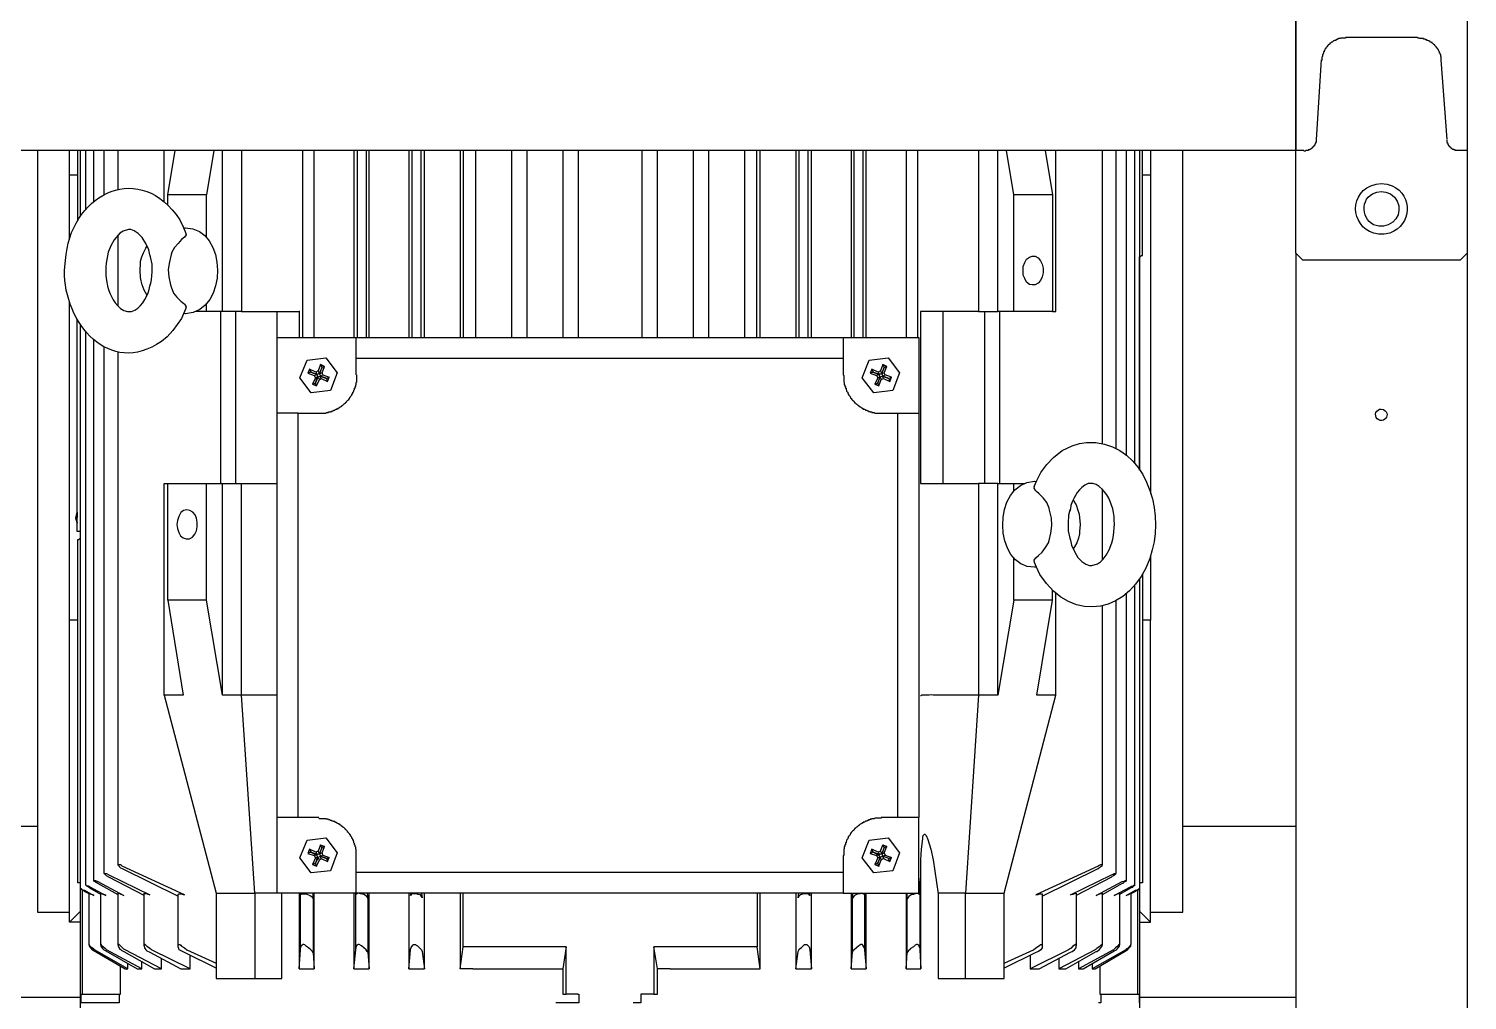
# Model space of a CAD drawing. Extents: x -234346 to 58427, y -132654 to -82394.
# Drawn here: x -198873.7 to -198454.1, y -102518.7 to -102235.5 of the extents above; entities that cross this region are included whole.
import ezdxf

# ---------------------------------------------------------------- set-up
doc = ezdxf.new("R2010")
doc.units = 0
doc.header["$LTSCALE"] = 8
doc.layers.get('0').update_dxf_attribs({"color": 9, "lineweight": 5})
doc.layers.add('PUMP EQUIPMENT BLOCK', color=30, linetype='Continuous')

# ---------------------------------------------------------------- blocks, each defined once
blk = doc.blocks.new('FIRE PUMP BLOCK')
for points in [[(947.01, 0), (0, 0), (0, -49.97), (88.66, -49.97)], [(1256.9, -49.97), (1259.93, -49.97), (1259.93, 0), (1014.97, 0), (976.95, 0), (947.01, 0), (944.99, -2.02), (944.99, -47.95), (947.01, -49.97), (976.95, -49.97), (976.95, -1449.87), (1014.97, -1449.87), (1014.97, -49.97), (976.95, -49.97), (1014.97, -49.97), (1014.97, 0)], [(976.95, 0), (976.95, -2.52), (976.95, -3.53), (977.12, -3.53), (977.12, -3.87), (977.29, -3.87), (977.29, -4.21), (977.46, -4.37), (977.46, -4.54), (977.62, -4.54), (977.62, -4.71), (977.79, -4.71), (977.79, -4.88), (977.96, -4.88), (977.96, -5.05), (978.13, -5.05), (978.13, -5.22), (978.3, -5.22), (978.3, -5.38), (978.47, -5.38), (978.63, -5.55), (978.97, -5.55), (978.97, -5.72), (979.31, -5.72), (979.31, -5.89), (979.98, -5.89)], [(980.15, -5.89), (1003.36, -7.57), (1004.37, -7.57), (1004.37, -7.74), (1004.88, -7.74), (1005.05, -7.91), (1005.38, -7.91), (1005.38, -8.08), (1005.72, -8.08), (1005.89, -8.24), (1006.06, -8.24), (1006.22, -8.41), (1006.39, -8.41), (1006.39, -8.58), (1006.56, -8.58), (1006.73, -8.75), (1006.9, -8.75), (1006.9, -8.92), (1007.07, -8.92), (1007.23, -9.08), (1007.4, -9.25), (1007.57, -9.42), (1007.74, -9.42), (1007.74, -9.59), (1007.91, -9.76), (1008.08, -9.93), (1008.24, -10.09), (1008.24, -10.26), (1008.41, -10.26), (1008.41, -10.43), (1008.58, -10.6), (1008.58, -10.77), (1008.75, -10.77), (1008.75, -10.94), (1008.92, -11.1), (1008.92, -11.27), (1009.08, -11.44), (1009.08, -11.78), (1009.25, -11.78), (1009.25, -12.11), (1009.42, -12.28), (1009.42, -12.79), (1009.59, -12.79), (1009.59, -13.8), (1009.76, -13.96), (1009.76, -14.47)], [(1009.93, -14.47), (1009.93, -35.5), (1009.76, -35.5), (1009.76, -36.84), (1009.59, -37.01), (1009.59, -37.52), (1009.42, -37.69), (1009.42, -38.02), (1009.25, -38.02), (1009.25, -38.36), (1009.08, -38.36), (1009.08, -38.69), (1008.92, -38.86), (1008.92, -39.03), (1008.75, -39.2), (1008.58, -39.37), (1008.58, -39.54), (1008.24, -39.87), (1008.24, -40.04), (1008.08, -40.04), (1008.08, -40.21), (1007.91, -40.21), (1007.91, -40.38), (1007.74, -40.38), (1007.74, -40.55), (1007.57, -40.55), (1007.57, -40.71), (1007.4, -40.71), (1007.4, -40.88), (1007.23, -40.88), (1007.07, -41.05), (1006.9, -41.22), (1006.73, -41.22), (1006.56, -41.39), (1006.39, -41.55), (1006.22, -41.55), (1006.06, -41.72), (1005.72, -41.72), (1005.72, -41.89), (1005.38, -41.89), (1005.38, -42.06), (1005.05, -42.06), (1004.88, -42.23), (1004.37, -42.23), (1004.21, -42.4), (1003.2, -42.4)], [(952.89, -22.54), (952.56, -24.23), (952.56, -25.91)], [(955.25, -23.05), (954.91, -24.39), (954.91, -25.74)], [(964.33, -27.59), (964.84, -26.41), (965.01, -25.07), (964.84, -23.72), (964.33, -22.38)], [(966.69, -28.1), (967.19, -26.58), (967.36, -25.07), (967.19, -23.38), (966.69, -21.87)], [(1003.36, -42.56), (980.15, -44.08), (979.31, -44.08), (979.31, -44.25), (978.97, -44.25), (978.8, -44.41), (978.63, -44.41), (978.47, -44.58), (978.3, -44.58), (978.3, -44.75), (978.13, -44.75), (978.13, -44.92), (977.96, -44.92), (977.96, -45.09), (977.79, -45.09), (977.79, -45.26), (977.62, -45.26), (977.62, -45.42), (977.46, -45.42), (977.46, -45.59), (977.29, -45.76), (977.29, -45.93), (977.12, -45.93), (977.12, -46.43), (976.95, -46.43), (976.95, -47.11), (976.78, -47.27), (976.78, -47.61)], [(947.01, -49.97), (111.37, -49.97)], [(779.95, -82.94), (779.95, -49.97), (729.98, -49.97), (729.98, -95.56)], [(976.95, -47.61), (976.95, -49.97)], [(754.88, -92.36), (754.88, -82.94), (976.95, -82.94)], [(862.89, -91.35), (860.53, -91.86), (858.01, -92.53)], [(853.3, -94.72), (763.46, -94.72), (763.46, -95.56), (728.47, -95.56), (712.48, -95.56), (712.48, -96.06)], [(730.99, -96.06), (730.99, -95.73), (728.47, -95.73)], [(739.23, -107.17), (730.99, -107.17), (730.99, -96.06), (761.44, -96.06)], [(755.22, -95.56), (752.02, -92.36), (840.01, -92.36)], [(752.02, -95.56), (752.02, -92.36)], [(851.95, -95.56), (761.78, -95.56)], [(858.85, -92.36), (840.01, -92.36), (840.01, -94.72)], [(969.89, -94.72), (969.89, -92.36), (876.85, -92.36)], [(976.95, -95.56), (883.75, -95.56), (946, -95.56), (946, -95.39), (946.16, -95.22), (946.33, -95.05), (946.33, -94.72), (946.5, -94.72), (976.95, -94.72)], [(976.95, -92.36), (969.89, -92.36)], [(739.91, -109.35), (738.39, -109.35), (738.39, -108.51), (743.78, -99.26), (743.94, -99.09), (744.45, -98.59), (744.95, -98.08), (745.46, -98.08), (745.29, -98.25), (744.78, -98.59), (744.28, -99.09), (744.11, -99.43), (743.94, -99.6), (738.39, -109.35)], [(760.43, -98.08), (745.46, -98.08)], [(760.26, -101.45), (760.26, -101.95), (759.76, -102.96), (762.28, -98.25), (762.45, -97.91), (762.62, -97.41), (762.79, -97.24), (762.79, -97.07), (762.62, -97.07), (762.62, -97.24), (762.45, -97.41), (762.11, -97.75), (761.94, -98.25), (760.09, -101.45)], [(760.26, -106.49), (760.26, -107), (760.09, -107.5), (759.76, -108.18), (763.8, -100.61), (763.96, -100.1), (764.13, -99.76), (764.13, -99.43), (763.96, -99.43), (763.63, -100.1), (763.29, -100.44), (763.29, -100.61), (759.93, -106.49)], [(850.1, -97.07), (762.79, -97.07)], [(847.91, -99.43), (764.13, -99.43)], [(976.95, -97.07), (885.77, -97.07)], [(976.95, -99.43), (887.95, -99.43)], [(738.39, -112.21), (738.39, -112.05), (743.61, -102.96), (743.94, -102.29), (744.45, -101.78), (744.95, -101.45), (745.46, -101.45), (745.46, -101.62), (744.95, -101.95), (744.45, -102.62), (744.11, -102.96), (743.94, -103.13), (738.39, -113.39)], [(760.43, -101.45), (745.29, -101.45)], [(760.26, -114.06), (760.43, -114.23), (760.26, -114.57), (760.09, -115.07), (759.93, -115.75), (765.81, -103.8), (765.98, -103.3), (766.15, -102.96), (766.15, -102.46), (765.98, -102.62), (765.81, -102.79), (765.48, -103.13), (765.31, -103.63), (765.14, -103.8), (759.76, -114.06)], [(845.73, -102.46), (766.15, -102.46)], [(872.14, -115.92), (870.63, -116.25), (868.27, -116.42), (866.08, -116.42), (863.9, -115.92), (863.39, -115.75), (861.88, -115.41), (860.03, -114.57), (858.34, -113.56), (857.17, -112.38), (856.33, -111.2), (855.99, -110.2), (855.99, -109.52), (856.49, -107.84), (857, -107), (857.84, -106.16), (859.02, -105.32), (860.53, -104.48), (862.55, -103.63)], [(976.95, -102.46), (890.14, -102.46)], [(730.99, -106.83), (728.47, -106.83), (728.47, -107.5)], [(738.39, -117.43), (738.39, -117.09), (743.44, -108.18), (743.44, -108.01), (743.94, -107.34), (744.45, -106.83), (745.12, -106.49), (745.29, -106.49), (745.46, -106.66), (745.29, -106.83), (744.78, -107.34), (744.28, -108.01), (744.11, -108.18), (743.94, -108.51), (738.39, -119.11)], [(759.59, -123.99), (767.66, -107.67), (768, -107.17), (768.17, -106.83), (768.51, -106.49), (768.67, -106.49), (768.67, -107), (768.51, -107.34), (768.34, -107.67), (759.93, -125.84), (760.09, -125.17), (760.26, -124.66), (760.26, -123.99), (760.09, -123.99), (744.78, -123.99)], [(760.43, -106.49), (745.29, -106.49)], [(844.21, -106.49), (768.51, -106.49)], [(878.36, -106.49), (857.5, -106.49)], [(879.04, -107.34), (879.54, -108.18), (879.88, -109.19), (879.88, -110.53)], [(976.95, -106.49), (891.49, -106.49)], [(740.58, -113.39), (738.39, -113.39), (738.39, -113.22)], [(875.17, -114.91), (875, -114.91), (873.65, -114.06), (872.14, -113.56), (870.96, -113.22), (869.95, -113.06), (867.93, -112.89), (865.92, -113.06), (865.24, -113.06), (863.9, -113.39), (862.55, -113.9), (861.37, -114.57), (860.87, -114.91)], [(879.04, -126.35), (880.72, -125.5), (883.08, -124.33), (885.43, -122.64), (887.45, -120.63), (889.47, -118.1), (890.81, -115.24), (891.49, -113.06), (891.82, -111.04)], [(738.39, -125.17), (738.39, -124.83), (743.27, -115.75), (743.44, -115.24), (743.94, -114.57), (744.45, -114.06), (745.46, -114.06), (745.46, -114.4), (745.29, -114.57), (744.95, -115.07), (744.28, -115.58), (744.28, -115.75), (743.94, -116.25), (738.39, -127.52)], [(760.43, -114.06), (745.12, -114.06)], [(873.49, -115.58), (872.48, -115.75), (871.8, -115.92)], [(741.42, -119.11), (738.39, -119.11), (738.39, -118.78)], [(818.14, -119.95), (847.91, -119.95)], [(845.9, -120.96), (848.76, -120.96)], [(853.3, -124.66), (855.48, -125.67), (856.83, -126.18), (857.5, -126.35), (858.18, -125.84), (858.85, -125), (859.86, -123.99), (861.2, -122.98), (862.55, -122.14), (863.22, -121.97), (865.41, -121.47), (867.6, -121.13), (869.78, -121.3), (872.14, -121.8), (872.64, -121.97), (874.33, -122.64), (875.67, -123.65), (876.85, -124.83), (877.52, -125.67), (877.69, -125.84), (878.53, -126.35), (879.04, -126.18)], [(930.01, -120.96), (930.01, -119.95), (976.95, -119.95)], [(964, -120.96), (930.01, -120.96), (930.01, -132.23), (964, -132.23)], [(976.95, -123.15), (964, -120.96), (964, -132.23), (976.95, -134.42)], [(740.07, -135.09), (743.94, -126.51), (744.45, -125.84), (744.78, -125.34), (745.29, -124.66), (745.46, -124.5), (745.46, -124.16), (745.12, -123.99), (744.45, -123.99), (743.94, -124.33), (743.44, -125), (743.1, -125.84), (738.56, -135.09)], [(855.48, -125.67), (855.48, -126.18)], [(880.55, -126.18), (880.38, -125.67)], [(742.26, -127.52), (738.39, -127.52), (738.39, -127.19)], [(877.69, -132.23), (879.88, -132.23), (879.88, -129.21)], [(845.9, -132.23), (858.34, -132.23)], [(879.88, -136.94), (879.88, -132.23)], [(930.01, -132.23), (930.01, -136.94)], [(735.53, -146.37), (735.53, -135.09), (760.43, -135.09)], [(818.14, -136.94), (879.88, -136.94), (879.88, -142.5), (818.14, -142.5), (818.14, -154.44), (818.3, -154.44)], [(930.01, -136.44), (879.88, -136.44)], [(976.95, -142.5), (930.01, -142.5), (930.01, -136.94), (976.95, -136.94)], [(930.01, -140.81), (879.88, -140.81)], [(879.88, -155.11), (879.88, -154.44), (879.88, -142.5)], [(930.01, -142.5), (930.01, -154.44), (930.01, -155.11)], [(738.39, -159.83), (738.39, -159.32), (770.19, -159.32), (773.22, -159.15), (776.24, -158.82), (776.75, -158.82), (777.25, -158.65), (777.42, -158.48), (777.59, -158.31), (777.59, -158.14), (777.42, -157.97), (777.25, -157.81), (776.08, -157.3), (773.22, -156.46), (770.19, -155.79), (760.26, -154.27), (735.53, -154.27), (735.53, -146.37), (760.43, -146.37), (760.43, -154.1), (760.43, -154.27), (760.26, -154.27)], [(818.14, -154.44), (818.14, -155.79), (818.3, -156.29), (818.14, -156.97), (818.14, -159.15), (817.97, -159.32), (817.97, -159.49)], [(930.01, -152.93), (879.88, -152.93)], [(759.93, -159.66), (744.45, -159.66), (743.94, -159.66), (738.39, -159.32)], [(879.88, -159.49), (879.88, -159.32), (930.01, -159.32), (930.01, -159.49)], [(760.43, -163.69), (738.39, -163.69), (738.39, -163.19)], [(738.39, -163.69), (743.1, -163.36), (758.75, -163.36)], [(744.45, -159.66), (744.95, -159.83), (745.29, -159.99), (745.46, -160.33), (745.46, -160.67), (745.29, -161), (744.78, -161.51), (744.28, -162.35), (743.94, -162.69), (743.78, -162.85), (743.44, -163.19), (743.1, -163.36)], [(764.8, -159.99), (759.93, -159.66), (760.09, -159.83), (760.26, -159.99), (760.43, -160.5), (760.09, -161.51), (759.93, -162.18), (759.42, -162.85), (759.08, -163.19), (758.75, -163.36), (760.43, -163.36)], [(760.43, -182.03), (760.43, -159.99), (782.47, -159.99)], [(922.44, -182.03), (922.44, -159.99), (900.4, -159.99)], [(976.95, -160.33), (922.44, -160.33)], [(782.47, -166.05), (782.47, -170.93), (782.3, -170.93), (782.3, -171.27)], [(900.4, -171.27), (900.4, -170.93), (900.4, -166.05)], [(976.95, -163.69), (922.44, -163.69)], [(772.71, -171.1), (772.38, -171.77), (773.22, -173.62), (772.04, -174.13), (771.37, -172.27), (770.69, -171.94), (768.84, -172.78), (768.34, -171.6), (770.19, -170.93), (770.52, -170.26)], [(769.01, -171.94), (769.18, -171.94), (769.01, -171.94), (768.34, -171.6)], [(768.84, -172.78), (769.18, -171.94), (769.35, -171.94)], [(770.69, -171.94), (771.03, -171.27), (769.18, -171.94), (770.86, -171.27), (770.19, -170.93)], [(769.18, -171.94), (769.18, -171.94)], [(769.68, -168.41), (770.86, -167.9)], [(770.52, -168.57), (770.36, -168.74)], [(770.52, -168.74), (770.52, -168.74)], [(771.2, -170.59), (770.86, -171.27)], [(771.03, -171.27), (771.53, -171.6)], [(771.87, -170.76), (771.2, -170.42)], [(772.04, -174.13), (772.38, -173.45), (772.38, -173.28), (771.53, -171.6), (771.37, -172.27)], [(772.21, -170.09), (771.53, -169.75)], [(772.38, -171.77), (771.7, -171.43), (772.04, -170.76)], [(771.7, -171.43), (772.38, -173.28), (772.54, -173.28)], [(773.72, -170.09), (771.87, -170.76), (772.21, -170.09), (774.06, -169.25)], [(773.89, -170.09), (773.72, -170.09), (773.89, -170.09), (773.72, -170.09), (774.56, -170.42), (774.06, -169.25), (773.72, -170.09), (772.04, -170.76), (772.71, -171.1), (774.56, -170.42)], [(773.72, -170.09), (773.72, -170.09)], [(912.18, -170.09), (914.03, -169.25), (914.54, -170.42), (912.69, -171.1), (912.35, -171.77), (913.19, -173.62), (912.01, -174.13), (911.34, -172.27), (910.67, -171.94), (908.82, -172.78), (908.31, -171.6), (910.16, -170.93), (910.5, -170.26), (909.66, -168.41), (910.83, -167.9), (911.51, -169.75)], [(908.31, -171.6), (909.15, -171.94), (910.83, -171.27), (910.16, -170.93)], [(908.82, -172.78), (909.15, -171.94), (909.32, -171.94), (909.15, -171.94), (911, -171.27), (910.67, -171.94)], [(909.15, -171.94), (909.32, -171.94)], [(909.15, -171.94), (909.15, -171.94)], [(910.67, -168.74), (910.5, -168.74), (909.66, -168.41)], [(910.83, -167.9), (910.5, -168.57), (910.5, -168.74), (911.17, -170.42)], [(910.5, -170.26), (911.17, -170.59), (910.5, -168.74), (910.5, -168.57)], [(910.5, -168.74), (910.5, -168.74)], [(911.17, -170.59), (910.83, -171.27)], [(911, -171.27), (911.68, -171.6), (911.34, -172.27)], [(911.68, -171.43), (912.01, -170.76)], [(912.35, -171.77), (911.68, -171.43), (912.35, -173.28), (911.68, -171.6)], [(911.84, -170.76), (913.69, -170.09), (913.86, -170.09), (913.69, -170.09), (912.01, -170.76), (912.69, -171.1)], [(914.03, -169.25), (913.69, -170.09), (913.86, -170.09), (914.54, -170.42)], [(913.69, -170.09), (913.69, -170.09)], [(759.93, -175.81), (744.28, -175.81), (743.94, -175.81), (738.39, -175.3), (760.43, -175.3)], [(738.39, -175.81), (738.39, -175.3)], [(744.28, -175.81), (744.78, -175.98), (745.29, -176.31), (745.46, -176.48), (745.46, -176.82), (745.12, -177.49), (744.45, -178.16), (743.94, -178.84), (743.61, -179.17), (743.27, -179.34)], [(760.43, -175.81), (759.93, -175.81), (760.09, -175.81), (760.26, -176.14), (760.43, -176.65), (760.26, -177.15), (760.26, -177.49), (760.09, -178.16), (759.76, -178.67), (759.08, -179.34), (758.92, -179.34), (760.43, -179.17)], [(772.38, -173.45), (772.38, -173.28), (773.22, -173.62)], [(772.38, -173.28), (772.38, -173.28)], [(782.3, -172.11), (782.3, -172.78), (782.13, -172.95), (782.13, -173.62), (781.97, -173.62), (781.97, -174.13), (781.8, -174.13), (781.8, -174.63), (781.63, -174.63), (781.63, -174.97), (781.46, -175.13), (781.46, -175.47), (781.29, -175.64), (781.12, -175.81), (781.12, -176.14), (780.96, -176.14), (780.96, -176.48), (780.79, -176.48), (780.79, -176.65), (780.62, -176.82), (780.45, -176.99), (780.45, -177.15), (780.28, -177.32), (780.28, -177.49), (780.11, -177.49), (780.11, -177.66)], [(902.59, -177.66), (902.59, -177.49), (902.42, -177.49), (902.42, -177.32), (902.25, -177.15), (902.25, -176.99), (902.09, -176.82), (901.92, -176.65), (901.92, -176.48), (901.75, -176.48), (901.75, -176.14), (901.58, -176.14), (901.58, -175.81), (901.41, -175.64), (901.24, -175.47), (901.24, -175.13), (901.08, -174.97), (901.08, -174.63), (900.91, -174.63), (900.91, -174.13), (900.74, -174.13), (900.74, -173.62), (900.57, -173.62), (900.57, -172.95), (900.4, -172.78), (900.4, -172.11)], [(912.35, -173.45), (912.35, -173.28), (912.35, -173.45), (912.01, -174.13)], [(913.19, -173.62), (912.35, -173.28), (912.52, -173.28)], [(912.35, -173.28), (912.35, -173.28)], [(922.44, -175.3), (976.95, -175.3)], [(738.39, -179.68), (738.39, -179.17)], [(760.43, -179.68), (738.39, -179.68), (743.27, -179.34), (758.92, -179.34)], [(778.1, -179.68), (777.93, -179.68), (777.93, -179.85), (777.76, -179.85), (777.59, -180.01), (777.42, -180.01), (777.25, -180.18), (777.09, -180.35), (776.92, -180.35), (776.92, -180.52), (776.58, -180.52), (776.58, -180.69), (776.24, -180.69), (776.08, -180.85), (775.91, -181.02), (775.57, -181.02), (775.4, -181.19), (775.07, -181.19), (775.07, -181.36), (774.56, -181.36), (774.56, -181.53), (774.06, -181.53), (774.06, -181.7), (773.38, -181.7), (773.22, -181.86), (772.54, -181.86)], [(779.27, -178.5), (779.27, -178.67), (779.1, -178.67), (779.1, -178.84), (778.94, -178.84)], [(903.77, -178.84), (903.6, -178.84), (903.6, -178.67), (903.43, -178.67), (903.43, -178.5)], [(910.33, -181.86), (909.49, -181.86), (909.32, -181.7), (908.65, -181.7), (908.65, -181.53), (908.14, -181.53), (908.14, -181.36), (907.64, -181.36), (907.64, -181.19), (907.3, -181.19), (907.13, -181.02), (906.8, -181.02), (906.63, -180.85), (906.46, -180.69), (906.12, -180.69), (906.12, -180.52), (905.79, -180.52), (905.79, -180.35), (905.62, -180.35), (905.45, -180.18), (905.28, -180.01), (905.11, -180.01), (904.95, -179.85), (904.78, -179.85), (904.78, -179.68), (904.61, -179.68)], [(976.95, -176.31), (922.44, -176.31)], [(922.44, -178.84), (976.95, -178.84)], [(976.95, -179.68), (922.44, -179.68)], [(766.49, -182.03), (760.43, -182.03), (760.43, -324.02), (766.49, -324.02)], [(771.7, -181.86), (771.37, -181.86), (771.37, -182.03), (766.49, -182.03), (766.49, -324.02), (771.37, -324.02), (771.53, -324.02)], [(911.51, -324.02), (916.39, -324.02), (916.39, -182.03), (911.51, -182.03), (911.34, -181.86), (911.17, -181.86)], [(916.39, -324.02), (922.44, -324.02), (922.44, -182.03), (916.39, -182.03)], [(760.43, -195.83), (738.39, -195.83), (743.44, -195.15), (743.78, -194.99), (743.94, -194.99), (744.11, -194.82), (744.62, -194.15), (745.29, -193.47), (745.46, -193.3), (745.46, -192.63), (745.29, -192.46), (744.78, -191.96), (744.11, -191.79), (743.94, -191.79), (738.39, -191.29), (760.43, -191.29)], [(738.39, -191.79), (738.39, -191.29)], [(760.43, -191.96), (759.76, -191.79), (760.09, -191.96), (760.26, -192.29), (760.26, -193.47), (760.09, -194.15), (759.93, -194.48), (759.59, -194.99), (759.25, -195.15), (759.08, -195.15), (760.43, -194.99)], [(922.44, -191.29), (976.95, -191.29)], [(976.95, -192.29), (922.44, -192.29)], [(738.39, -195.83), (738.39, -195.15)], [(922.44, -194.82), (976.95, -194.82)], [(976.95, -195.83), (922.44, -195.83)], [(738.39, -209.96), (738.39, -206.26), (744.78, -207.1)], [(738.39, -206.26), (760.43, -206.26)], [(760.43, -207.1), (744.78, -207.1), (744.78, -210.8)], [(922.44, -206.26), (976.95, -206.26)], [(976.95, -207.27), (922.44, -207.27)], [(976.95, -210.8), (922.44, -210.8)], [(922.44, -221.23), (976.95, -221.23)], [(976.95, -225.77), (922.44, -225.77)], [(744.78, -233.34), (744.78, -237.21), (730.99, -237.21), (730.99, -237.72)], [(738.39, -232.5), (738.39, -236.2), (744.78, -237.21)], [(730.99, -237.21), (730.99, -236.2), (738.39, -236.2)], [(922.44, -236.2), (976.95, -236.2)], [(730.99, -240.58), (730.99, -241.08), (728.47, -241.08), (728.47, -243.27)], [(976.95, -240.75), (922.44, -240.75)], [(730.99, -259.42), (730.99, -259.08), (728.47, -259.08), (728.47, -265.81)], [(922.44, -259.25), (976.95, -259.25)], [(730.99, -262.28), (730.99, -262.79), (744.78, -262.79), (744.78, -266.66)], [(738.39, -267.5), (738.39, -263.8), (730.99, -263.8), (730.99, -262.79)], [(744.78, -262.79), (738.39, -263.8)], [(976.95, -263.8), (922.44, -263.8)], [(922.44, -274.23), (976.95, -274.23)], [(976.95, -278.77), (922.44, -278.77)], [(744.78, -289.2), (744.78, -292.9), (760.43, -292.9)], [(922.44, -289.2), (976.95, -289.2)], [(738.39, -290.04), (738.39, -293.74), (744.78, -292.9)], [(922.44, -292.73), (976.95, -292.73)], [(760.43, -293.74), (738.39, -293.74)], [(976.95, -293.74), (922.44, -293.74)], [(760.43, -308.71), (738.39, -308.71), (743.94, -308.21), (744.11, -308.21), (744.62, -308.04), (745.29, -307.54), (745.46, -307.37), (745.46, -306.7), (745.29, -306.53), (745.12, -306.19), (743.94, -305.01), (743.44, -304.85), (738.39, -304.17), (760.43, -304.17)], [(738.39, -304.85), (738.39, -304.17)], [(760.43, -305.01), (759.08, -304.85), (759.42, -305.01), (759.93, -305.35), (760.09, -306.02), (760.26, -306.53), (760.26, -307.71), (760.09, -308.04), (759.76, -308.21), (760.43, -308.04)], [(922.44, -304.17), (976.95, -304.17)], [(976.95, -305.18), (922.44, -305.18)], [(738.39, -308.71), (738.39, -308.21)], [(922.44, -307.71), (976.95, -307.71)], [(976.95, -308.71), (922.44, -308.71)], [(758.92, -320.66), (743.27, -320.66), (738.39, -320.32), (760.43, -320.32)], [(738.39, -320.83), (738.39, -320.32)], [(743.27, -320.66), (743.44, -320.83), (743.94, -321.16), (744.45, -321.84), (745.12, -322.51), (745.46, -323.18), (745.46, -323.52), (745.29, -323.86), (744.78, -324.19), (744.28, -324.19)], [(760.43, -320.83), (758.92, -320.66), (759.08, -320.66), (759.42, -321), (759.76, -321.33), (760.09, -321.84), (760.26, -322.51), (760.26, -322.85), (760.43, -323.35), (760.26, -323.86), (760.09, -324.19), (759.93, -324.19), (760.43, -324.19)], [(922.44, -320.32), (976.95, -320.32)], [(976.95, -321.16), (922.44, -321.16)], [(760.43, -324.7), (738.39, -324.7), (743.94, -324.19), (744.28, -324.19), (759.93, -324.19)], [(738.39, -324.7), (738.39, -324.19)], [(760.43, -324.02), (760.43, -347.07), (782.47, -347.07)], [(773.05, -324.02), (773.22, -324.02), (773.22, -324.19), (773.89, -324.19), (774.06, -324.36), (774.39, -324.36), (774.56, -324.53), (774.9, -324.53), (775.07, -324.7), (775.4, -324.7), (775.57, -324.87), (775.91, -324.87), (775.91, -325.03), (776.24, -325.03), (776.24, -325.2), (776.41, -325.2), (776.58, -325.37), (776.75, -325.37), (776.92, -325.54), (777.09, -325.54), (777.09, -325.71), (777.42, -325.71), (777.42, -325.87), (777.59, -325.87), (777.76, -326.04), (777.93, -326.21), (778.1, -326.38), (778.26, -326.38), (778.26, -326.55), (778.43, -326.55), (778.6, -326.72), (778.77, -326.88), (778.94, -327.05), (778.94, -327.22), (779.1, -327.22), (779.27, -327.39), (779.44, -327.56), (779.61, -327.73), (779.61, -327.89), (779.78, -327.89), (779.78, -328.06), (780.11, -328.4), (780.28, -328.57), (780.28, -328.73), (780.45, -328.73), (780.45, -329.07), (780.62, -329.07), (780.62, -329.24), (780.79, -329.41), (780.79, -329.58), (780.96, -329.74), (780.96, -329.91), (781.12, -329.91), (781.12, -330.25), (781.29, -330.25), (781.29, -330.59), (781.46, -330.75), (781.46, -331.09), (781.63, -331.26), (781.63, -331.59), (781.8, -331.76), (781.8, -332.1), (781.97, -332.27), (781.97, -332.94), (782.13, -332.94), (782.13, -333.11)], [(782.47, -334.96), (782.47, -341.02), (900.4, -341.02), (900.4, -347.07), (922.44, -347.07), (922.44, -324.02)], [(903.43, -327.22), (903.43, -327.05), (903.6, -327.05), (903.6, -326.88), (903.77, -326.88)], [(904.61, -326.04), (904.78, -326.04), (904.78, -325.87), (904.95, -325.87), (905.11, -325.71), (905.28, -325.71), (905.45, -325.54), (905.62, -325.37), (905.79, -325.37), (905.79, -325.2), (906.12, -325.2), (906.12, -325.03), (906.46, -325.03), (906.63, -324.87), (906.8, -324.7), (907.13, -324.7), (907.3, -324.53), (907.64, -324.53), (907.64, -324.36), (908.14, -324.36), (908.14, -324.19), (908.65, -324.19), (908.65, -324.02), (909.32, -324.02), (909.49, -323.86), (910.16, -323.86)], [(911.17, -323.86), (911.51, -323.86)], [(922.44, -323.69), (976.95, -323.69)], [(976.95, -324.7), (922.44, -324.7)], [(900.4, -333.78), (900.4, -332.94), (900.57, -332.77), (900.57, -332.1), (900.74, -332.1), (900.74, -331.59), (900.91, -331.59), (900.91, -331.09), (901.08, -331.09), (901.08, -330.75), (901.24, -330.59), (901.24, -330.25), (901.41, -330.08), (901.58, -329.91), (901.58, -329.58), (901.75, -329.58), (901.75, -329.24), (901.92, -329.24), (901.92, -329.07), (902.25, -328.73), (902.25, -328.57), (902.42, -328.4), (902.42, -328.23), (902.59, -328.23), (902.59, -328.06)], [(774.56, -334.45), (772.71, -335.13), (772.38, -335.8), (773.22, -337.65), (772.04, -338.16), (771.37, -336.31), (770.69, -335.97), (768.84, -336.81), (768.34, -335.63), (770.19, -334.79), (770.52, -334.29), (771.2, -334.45), (771.53, -333.78), (770.86, -331.93), (770.52, -332.6), (770.36, -332.6)], [(768.84, -336.81), (769.18, -335.97), (769.01, -335.97), (768.34, -335.63)], [(771.87, -334.79), (771.2, -334.45), (770.86, -335.13), (769.18, -335.97), (769.01, -335.97)], [(771.03, -335.3), (769.18, -335.97), (769.35, -335.97)], [(770.52, -334.29), (769.68, -332.44), (770.86, -331.93)], [(770.52, -332.77), (770.36, -332.6), (769.68, -332.44)], [(770.19, -334.79), (770.86, -335.13)], [(770.69, -332.6), (770.52, -332.6), (771.2, -334.45), (770.52, -332.77), (770.52, -332.6)], [(770.69, -335.97), (771.03, -335.3), (771.53, -335.46), (771.37, -336.31)], [(771.53, -333.78), (772.21, -333.95), (774.06, -333.28)], [(771.7, -335.46), (772.38, -337.31), (771.53, -335.46)], [(772.38, -335.8), (771.7, -335.46), (772.04, -334.79), (772.71, -335.13)], [(772.21, -333.95), (771.87, -334.79), (773.72, -333.95), (773.89, -333.95)], [(773.89, -334.12), (773.72, -334.12), (772.04, -334.79)], [(773.72, -333.95), (773.72, -334.12)], [(782.13, -334.79), (782.3, -334.96)], [(900.4, -341.02), (900.4, -334.96), (900.4, -334.62)], [(911.51, -333.78), (912.18, -333.95), (914.03, -333.28), (914.54, -334.45), (912.69, -335.13), (912.35, -335.8), (913.19, -337.65), (912.01, -338.16), (911.34, -336.31), (910.67, -335.97), (908.82, -336.81), (908.31, -335.63), (910.16, -334.79)], [(908.31, -335.63), (909.15, -335.97), (910.83, -335.13)], [(908.82, -336.81), (909.15, -335.97), (909.32, -335.97), (909.15, -335.97), (911, -335.3), (910.67, -335.97)], [(909.66, -332.44), (910.83, -331.93)], [(910.5, -334.29), (909.66, -332.44), (910.5, -332.6)], [(911.84, -334.79), (911.17, -334.45), (910.83, -335.13), (910.16, -334.79), (910.5, -334.29), (911.17, -334.45), (911.51, -333.78), (910.83, -331.93), (910.5, -332.6), (910.5, -332.77)], [(911.34, -336.31), (911.68, -335.46), (911, -335.3)], [(912.35, -335.8), (911.68, -335.46), (912.01, -334.79), (912.69, -335.13)], [(912.18, -333.95), (911.84, -334.79), (913.69, -333.95), (913.69, -334.12)], [(913.86, -334.12), (913.69, -334.12), (912.01, -334.79)], [(914.03, -333.28), (913.69, -333.95), (913.86, -333.95)], [(913.69, -333.95), (913.86, -334.12), (914.54, -334.45)], [(738.39, -336.81), (738.39, -336.31), (760.43, -336.31)], [(758.75, -336.64), (743.1, -336.64), (738.39, -336.31)], [(743.1, -336.64), (743.44, -336.81), (743.94, -337.31), (744.45, -337.99)], [(759.25, -336.81), (758.75, -336.64), (760.43, -336.64)], [(769.18, -335.97), (769.18, -335.97)], [(772.38, -337.31), (772.54, -337.31), (772.38, -337.31), (772.04, -338.16)], [(773.22, -337.65), (772.38, -337.31), (772.54, -337.31)], [(772.38, -337.31), (772.38, -337.31)], [(909.15, -335.97), (909.32, -335.97)], [(909.15, -335.97), (909.15, -335.97)], [(912.35, -337.31), (912.52, -337.31), (912.35, -337.31), (912.01, -338.16)], [(913.19, -337.65), (912.35, -337.31), (912.52, -337.31)], [(912.35, -337.31), (912.35, -337.31)], [(922.44, -336.31), (976.95, -336.31)], [(922.44, -339.67), (976.95, -339.67)], [(760.43, -340.68), (738.39, -340.68), (738.39, -340.17)], [(738.39, -340.68), (743.94, -340.34), (744.45, -340.34), (759.93, -340.34)], [(744.95, -340.17), (744.45, -340.34)], [(760.09, -340.17), (759.93, -340.34), (760.43, -340.34)], [(782.47, -341.02), (782.47, -347.07), (900.4, -347.07)], [(930.01, -340.51), (930.01, -340.68), (922.44, -340.68)], [(818.14, -363.06), (845.9, -367.77), (845.9, -379.04), (818.14, -374.5), (818.14, -380.05), (760.43, -364.91), (760.43, -353.63), (735.53, -353.63), (735.53, -345.73), (760.26, -345.73), (760.43, -345.73), (760.43, -345.9)], [(760.43, -347.07), (760.43, -353.63), (818.14, -357.5), (818.14, -363.06), (879.88, -363.06), (879.88, -357.5)], [(818.14, -347.07), (818.14, -357.5), (879.88, -357.5), (879.88, -347.07), (930.01, -347.07)], [(976.95, -357.5), (930.01, -357.5), (930.01, -345.56), (930.01, -344.89)], [(760.43, -364.91), (735.53, -364.91), (735.53, -353.63)], [(879.88, -359.19), (930.01, -359.19)], [(930.01, -357.5), (930.01, -363.06), (976.95, -363.06)], [(738.56, -364.91), (743.1, -374.16), (743.78, -375.5), (743.94, -375.67), (744.28, -375.84), (744.78, -376.01), (745.29, -376.01), (745.46, -375.84), (745.46, -375.5), (745.29, -375.17), (744.95, -375), (744.45, -374.16), (743.94, -373.49), (740.07, -364.91)], [(845.9, -367.77), (879.88, -367.77), (879.88, -363.06)], [(879.88, -363.56), (930.01, -363.56)], [(930.01, -363.06), (930.01, -367.77), (932.2, -367.77)], [(845.9, -379.04), (879.88, -379.04), (879.88, -367.77)], [(930.01, -367.77), (930.01, -370.79)], [(951.55, -367.77), (964, -367.77)], [(976.95, -365.58), (964, -367.77), (964, -379.04), (976.95, -376.85)], [(738.39, -372.48), (743.94, -383.75), (744.28, -384.25), (744.78, -384.93), (745.29, -385.43), (745.46, -385.6), (745.46, -385.94), (744.95, -385.94), (744.45, -385.77), (743.94, -385.43), (743.61, -385.09), (743.27, -384.25), (738.39, -375.17), (738.39, -374.83)], [(738.39, -372.81), (738.39, -372.48), (742.26, -372.48)], [(870.29, -375.84), (869.11, -376.18), (867.93, -376.35), (866.76, -376.18), (865.58, -375.84), (864.57, -375.34), (864.06, -374.5), (863.73, -373.65), (863.73, -372.64), (864.23, -371.8), (865.07, -371.13), (866.08, -370.63), (867.26, -370.46), (868.61, -370.46)], [(744.78, -376.01), (760.09, -376.01), (760.26, -375.84), (760.26, -375.17), (759.93, -374.16), (768.34, -392.33), (768.51, -392.5), (768.67, -392.83), (768.67, -393.51), (768.51, -393.34), (768.17, -393.17), (767.83, -392.83), (767.66, -392.33), (759.59, -376.01)], [(956.76, -375.5), (954.74, -374.5), (953.06, -373.82), (952.39, -373.65), (951.72, -374.16), (951.04, -375), (949.87, -376.01), (948.69, -377.02), (947.34, -377.86), (946.67, -378.03), (944.48, -378.53), (942.29, -378.87), (940.11, -378.7), (937.75, -378.2), (937.25, -378.03), (935.4, -377.36), (934.22, -376.35), (933.04, -375.17), (932.37, -374.33), (932.2, -374.16), (931.36, -373.65), (930.69, -373.82), (927.99, -375), (924.46, -377.52), (922.61, -379.21), (921.27, -380.89)], [(929.34, -373.82), (929.51, -374.33)], [(954.41, -374.33), (954.41, -373.82)], [(738.39, -380.89), (743.94, -391.49), (744.11, -391.82), (745.29, -393), (745.46, -393.17), (745.46, -393.51), (745.12, -393.51), (744.62, -393.34), (744.11, -393), (743.94, -392.66), (743.78, -392.66), (743.44, -391.82), (738.39, -382.91), (738.39, -382.57)], [(738.39, -381.22), (738.39, -380.89), (741.42, -380.89)], [(818.14, -380.05), (879.88, -380.05), (879.88, -379.04)], [(961.14, -379.04), (964, -379.04)], [(962.15, -380.05), (976.95, -380.05)], [(745.12, -385.94), (760.43, -385.94)], [(759.76, -385.94), (765.14, -396.2), (765.48, -396.87), (765.81, -397.21), (765.98, -397.38), (766.15, -397.54), (766.15, -396.87), (765.81, -396.2), (759.93, -384.25), (760.09, -384.76), (760.26, -385.09), (760.26, -385.94)], [(934.72, -385.09), (934.89, -385.09), (936.24, -385.94), (937.75, -386.44), (938.93, -386.78), (939.94, -386.94), (941.96, -387.11), (943.98, -386.94), (944.65, -386.94), (946, -386.61), (947.17, -386.1), (948.52, -385.43), (949.02, -385.09)], [(936.41, -384.42), (937.42, -384.25), (938.09, -384.08)], [(937.75, -384.08), (939.27, -383.75), (941.62, -383.58), (943.81, -383.58), (946, -384.08), (946.5, -384.25), (948.01, -384.59), (949.87, -385.43), (951.55, -386.44), (952.73, -387.62), (953.57, -388.8), (953.9, -389.8), (953.9, -390.48), (953.4, -391.99), (952.89, -393), (950.87, -394.68), (949.36, -395.52), (947.34, -396.37)], [(738.39, -386.61), (743.94, -396.87), (744.11, -397.04), (744.62, -397.71), (745.12, -398.22), (745.29, -398.38), (745.46, -398.38), (745.46, -398.55), (744.95, -398.55), (744.28, -398.05), (743.94, -397.71), (743.61, -397.04), (738.39, -387.95), (738.39, -387.79)], [(738.39, -386.78), (738.39, -386.61), (740.58, -386.61)], [(930.85, -392.83), (930.35, -391.82), (930.01, -390.81), (930.01, -389.64)], [(730.99, -393.17), (728.47, -393.17), (728.47, -404.27), (730.99, -404.27), (730.99, -403.94)], [(761.44, -403.94), (730.99, -403.94), (730.99, -392.83), (739.23, -392.83)], [(738.39, -390.65), (743.94, -400.4), (744.11, -400.57), (744.62, -401.24), (745.12, -401.75), (745.29, -401.92), (745.46, -401.92), (745.12, -401.92), (744.45, -401.58), (743.94, -401.08), (743.94, -400.91), (743.78, -400.74), (738.39, -391.49), (738.39, -390.65), (739.91, -390.65)], [(745.29, -393.51), (760.43, -393.51)], [(759.93, -393.51), (763.29, -399.39), (763.8, -400.4), (764.13, -400.57), (764.13, -400.07), (763.8, -399.39), (759.76, -391.82), (759.93, -392.33), (760.09, -392.66), (760.26, -393), (760.43, -393.34), (760.26, -393.51)], [(768.51, -393.51), (918.24, -393.51)], [(931.53, -393.51), (952.39, -393.51)], [(965.51, -393.51), (976.95, -393.51)], [(745.29, -398.55), (760.43, -398.55)], [(760.09, -398.55), (761.94, -401.75), (762.28, -402.25), (762.45, -402.59), (762.62, -402.76), (762.79, -402.93), (762.79, -402.76), (762.62, -402.59), (762.62, -402.25), (762.45, -401.92), (762.28, -401.75), (759.76, -397.04), (759.93, -397.38), (760.09, -397.88), (760.26, -398.22), (760.26, -398.55)], [(766.15, -397.54), (919.75, -397.54)], [(964, -397.54), (976.95, -397.54)], [(745.46, -401.92), (760.43, -401.92)], [(764.13, -400.57), (921.77, -400.57)], [(961.98, -400.57), (976.95, -400.57)], [(712.48, -403.94), (712.48, -404.44), (728.47, -404.44), (763.46, -404.44), (763.46, -405.28), (863.39, -405.28), (863.56, -405.28), (863.56, -404.95), (863.73, -404.78), (863.9, -404.61), (863.9, -404.44), (865.92, -404.44), (865.92, -405.45), (866.08, -405.45)], [(729.98, -404.44), (729.98, -569.99), (779.95, -569.99), (779.95, -417.06)], [(755.22, -404.44), (752.02, -407.64), (840.01, -407.64)], [(752.02, -404.44), (752.02, -407.64)], [(761.78, -404.44), (925.98, -404.44)], [(762.79, -402.93), (923.96, -402.93)], [(840.01, -405.28), (840.01, -407.64), (933.04, -407.64)], [(868.61, -405.45), (868.44, -405.45), (869.78, -405.79), (871.47, -405.45), (871.64, -405.45)], [(868.44, -405.45), (869.95, -405.45)], [(871.47, -405.45), (869.95, -405.45), (870.96, -405.45), (927.66, -405.45)], [(950.87, -407.64), (969.89, -407.64), (969.89, -405.28)], [(956.43, -405.28), (976.95, -405.28)], [(957.77, -404.44), (976.95, -404.44)], [(959.79, -402.93), (976.95, -402.93)], [(976.95, -417.06), (754.88, -417.06), (754.88, -407.64)], [(941.96, -409.15), (943.98, -408.98), (946.67, -408.65)], [(969.89, -407.64), (976.95, -407.64)]]:
    blk.add_lwpolyline(points)
blk.add_lwpolyline([(898.38, -24.39, 1.228258), (901.58, -25.07), (901.41, -24.39), (901.08, -23.89)], format="xyb")
for points in [[(760.94, -96.74), (760.26, -98.08), (760.26, -98.42), (759.93, -98.76), (759.76, -99.43), (761.27, -96.74), (761.44, -96.23), (761.61, -95.9), (761.78, -95.73), (761.78, -95.56), (761.61, -95.56), (761.61, -95.73), (761.44, -95.9), (761.27, -96.23)], [(845.9, -120.96), (845.9, -132.23), (818.14, -136.94), (818.14, -142.5), (760.43, -146.37), (760.43, -135.09), (818.14, -119.95), (818.14, -125.5)], [(941.96, -129.54), (943.14, -129.54), (944.31, -129.04), (945.32, -128.53), (945.83, -127.69), (946.16, -126.85), (946.16, -126.01), (945.66, -125.17), (944.82, -124.5), (943.81, -123.99), (942.63, -123.65), (941.29, -123.65), (940.11, -123.99), (939.1, -124.5), (938.26, -125.17), (937.75, -126.01), (937.75, -126.85), (937.92, -127.69), (938.59, -128.53), (939.6, -129.04), (940.61, -129.54)], [(782.47, -166.05), (900.4, -166.05), (900.4, -159.99), (782.47, -159.99)], [(770.69, -176.48), (775.91, -174.46), (776.58, -168.91), (772.21, -165.55), (766.99, -167.56), (766.32, -173.12)], [(910.67, -176.48), (915.88, -174.46), (916.55, -168.91), (912.18, -165.55), (906.97, -167.56), (906.29, -173.12)], [(770.52, -170.26), (769.68, -168.41), (770.36, -168.74), (770.52, -168.74), (771.2, -170.59)], [(771.2, -170.42), (771.53, -169.75), (770.86, -167.9), (770.52, -168.57), (770.52, -168.74)], [(912.18, -170.09), (911.84, -170.76), (911.17, -170.42), (911.51, -169.75)], [(770.69, -340.51), (775.91, -338.32), (776.58, -332.94), (772.21, -329.58), (766.99, -331.59), (766.32, -337.15)], [(910.67, -340.51), (915.88, -338.32), (916.55, -332.94), (912.18, -329.58), (906.97, -331.59), (906.29, -337.15)], [(773.72, -333.95), (773.72, -334.12), (774.56, -334.45), (774.06, -333.28)], [(910.5, -332.6), (910.67, -332.6), (910.5, -332.6), (911.17, -334.45), (910.5, -332.77)], [(911.68, -335.46), (912.35, -337.31)], [(761.27, -403.26), (759.76, -400.57), (759.93, -400.91), (760.09, -401.41), (760.26, -401.75), (760.26, -401.92), (760.94, -403.26), (761.27, -403.77), (761.44, -404.1), (761.61, -404.44), (761.78, -404.44), (761.78, -404.27), (761.61, -404.1), (761.44, -403.94), (761.27, -403.6)]]:
    blk.add_lwpolyline(points, close=True)
for points in [[(966.69, -21.87), (963.78, -15.74), (955.34, -16.16), (952.89, -22.54)], [(964.33, -22.38), (961.94, -18.83), (956.98, -19.09), (955.25, -23.05)], [(901.08, -23.89), (900.2, -23.05), (898.89, -23.32), (898.38, -24.39)], [(952.56, -25.91), (953.53, -33.45), (963.67, -35.07), (966.69, -28.1)], [(954.91, -25.74), (955.26, -30.38), (962.28, -31.75), (964.33, -27.59)], [(891.82, -111.04), (892.82, -96.05), (875.51, -88.91), (862.89, -91.35)], [(858.01, -92.53), (842.47, -98.1), (838.11, -114.79), (853.3, -124.66)], [(862.55, -103.63), (868.11, -102.21), (875.12, -102.62), (879.04, -107.34)], [(738.39, -113.22), (738.39, -112.89), (738.39, -112.55), (738.39, -112.21)], [(879.88, -110.53), (878.59, -113.36), (876.3, -114.58), (873.49, -115.58)], [(738.39, -118.78), (738.39, -118.33), (738.39, -117.88), (738.39, -117.43)], [(738.39, -127.19), (738.39, -126.51), (738.39, -125.84), (738.39, -125.17)], [(855.48, -126.18), (855.17, -138.27), (880.06, -138.9), (880.55, -126.18)], [(879.88, -159.32), (879.88, -157.92), (879.88, -156.52), (879.88, -155.11)], [(930.01, -155.11), (930.01, -156.52), (930.01, -157.92), (930.01, -159.32)], [(738.39, -163.19), (738.39, -162.07), (738.39, -160.95), (738.39, -159.83)], [(782.3, -171.27), (782.3, -171.55), (782.3, -171.83), (782.3, -172.11)], [(900.4, -172.11), (900.4, -171.83), (900.4, -171.55), (900.4, -171.27)], [(738.39, -179.17), (738.39, -178.05), (738.39, -176.93), (738.39, -175.81)], [(778.94, -178.84), (778.66, -179.12), (778.38, -179.4), (778.1, -179.68)], [(780.11, -177.66), (779.83, -177.94), (779.55, -178.22), (779.27, -178.5)], [(903.43, -178.5), (903.15, -178.22), (902.87, -177.94), (902.59, -177.66)], [(904.61, -179.68), (904.33, -179.4), (904.05, -179.12), (903.77, -178.84)], [(772.54, -181.86), (772.26, -181.86), (771.98, -181.86), (771.7, -181.86)], [(911.17, -181.86), (910.89, -181.86), (910.61, -181.86), (910.33, -181.86)], [(738.39, -195.15), (738.39, -194.03), (738.39, -192.91), (738.39, -191.79)], [(738.39, -232.5), (738.39, -224.99), (738.39, -217.47), (738.39, -209.96)], [(744.78, -210.8), (744.78, -218.32), (744.78, -225.83), (744.78, -233.34)], [(730.99, -237.72), (730.99, -238.67), (730.99, -239.63), (730.99, -240.58)], [(730.99, -259.42), (730.99, -260.37), (730.99, -261.33), (730.99, -262.28)], [(738.39, -290.04), (738.39, -282.53), (738.39, -275.01), (738.39, -267.5)], [(744.78, -266.66), (744.78, -274.17), (744.78, -281.68), (744.78, -289.2)], [(738.39, -308.21), (738.39, -307.09), (738.39, -305.97), (738.39, -304.85)], [(738.39, -324.19), (738.39, -323.07), (738.39, -321.95), (738.39, -320.83)], [(771.53, -324.02), (772.04, -324.02), (772.54, -324.02), (773.05, -324.02)], [(902.59, -328.06), (902.87, -327.78), (903.15, -327.5), (903.43, -327.22)], [(903.77, -326.88), (904.05, -326.6), (904.33, -326.32), (904.61, -326.04)], [(910.16, -323.86), (910.5, -323.86), (910.83, -323.86), (911.17, -323.86)], [(782.13, -333.11), (782.13, -333.67), (782.13, -334.23), (782.13, -334.79)], [(900.4, -334.62), (900.4, -334.34), (900.4, -334.06), (900.4, -333.78)], [(738.39, -340.17), (738.39, -339.05), (738.39, -337.93), (738.39, -336.81)], [(744.45, -337.99), (744.89, -338.9), (746.2, -339.26), (744.95, -340.17)], [(760.09, -340.17), (760.64, -339.23), (759.89, -337.56), (759.25, -336.81)], [(930.01, -344.89), (930.01, -343.48), (930.01, -342.08), (930.01, -340.68)], [(954.41, -373.82), (954.47, -361.66), (929.86, -361.16), (929.34, -373.82)], [(738.39, -374.83), (738.39, -374.16), (738.39, -373.49), (738.39, -372.81)], [(868.61, -370.46), (871.92, -370.37), (873.9, -374.44), (870.29, -375.84)], [(946.67, -408.65), (964.81, -406.47), (974.04, -386.84), (956.76, -375.5)], [(738.39, -382.57), (738.39, -382.12), (738.39, -381.67), (738.39, -381.22)], [(921.27, -380.89), (910.86, -396.02), (926.66, -409.36), (941.96, -409.15)], [(930.01, -389.64), (930.95, -386.84), (933.78, -385.3), (936.41, -384.42)], [(738.39, -387.79), (738.39, -387.45), (738.39, -387.11), (738.39, -386.78)], [(947.34, -396.37), (941.76, -397.83), (934.95, -397.29), (930.85, -392.83)], [(866.08, -405.45), (867.37, -405.45), (868.66, -405.45), (869.95, -405.45)]]:
    blk.add_open_spline(points, degree=3)

msp = doc.modelspace()

# ---------------------------------------------------------------- block references
at = {"layer": 'PUMP EQUIPMENT BLOCK', "ltscale": 1.032, "xscale": -1, "rotation": 270}
msp.add_blockref('FIRE PUMP BLOCK', (-198454.12, -103247.94), dxfattribs=at)

doc.saveas('drawing.dxf')
